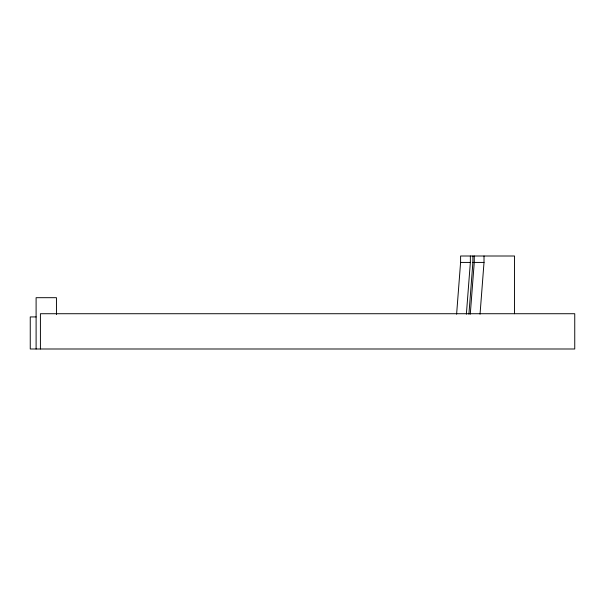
<?xml version="1.0" encoding="UTF-8"?>
<svg xmlns="http://www.w3.org/2000/svg" width="605" height="605" viewBox="0 0 605 605"><rect width="100%" height="100%" fill="white"/><g stroke="black" fill="none" stroke-linecap="round" stroke-linejoin="round"><path stroke-width="0.91" d="M456.609 314.176L460.594 262.419L460.594 256.006L514.545 256.006L514.545 313.723M466.372 314.176L470.357 262.419L470.357 256.006M468.913 314.176L472.898 262.419L472.898 256.006M470.274 314.176L474.26 262.419L474.26 256.006M480.037 314.176L484.015 262.419L484.015 256.006M460.594 262.419L470.357 262.419M472.626 262.419L484.015 262.419M36.103 316.929L30.25 316.929L30.25 348.994L574.75 348.994L574.75 313.723L40.414 313.723L40.414 348.994M56.447 314.524L56.447 297.69L36.103 297.69L36.103 348.994"/></g></svg>
